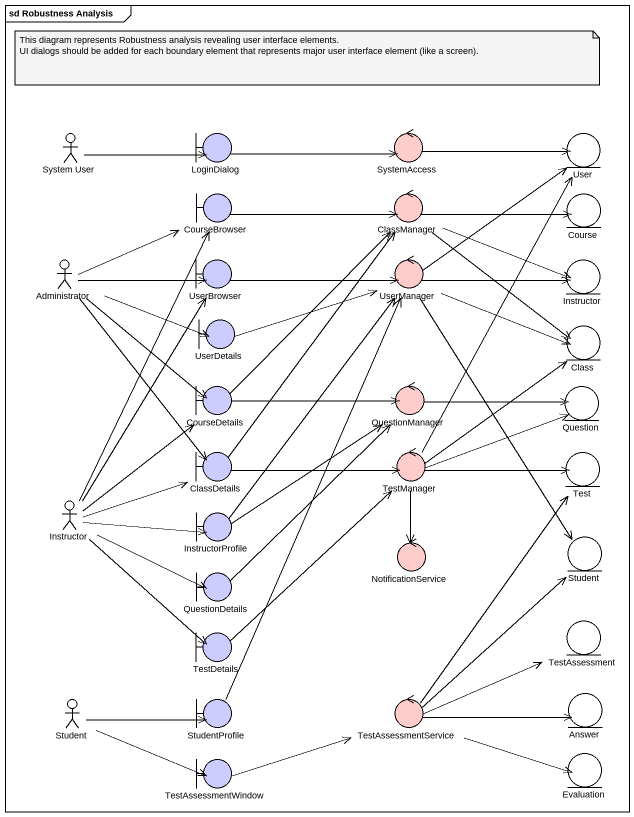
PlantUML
@startuml
mainframe sd Robustness Analysis
actor "System User" as System_User
boundary LoginDialog #CCCCFF
control SystemAccess #FFCCCC
entity User
boundary CourseBrowser #CCCCFF
control ClassManager #FFCCCC
entity Course
actor Administrator
boundary UserBrowser #CCCCFF
control UserManager #FFCCCC
entity Instructor
boundary UserDetails #CCCCFF
entity "Class" as Class_
boundary CourseDetails #CCCCFF
control QuestionManager #FFCCCC
entity Question
boundary ClassDetails #CCCCFF
control TestManager #FFCCCC
entity Test
actor "Instructor" as Instructor_2
boundary InstructorProfile #CCCCFF
boundary QuestionDetails #CCCCFF
control NotificationService #FFCCCC
entity Student
boundary TestDetails #CCCCFF
entity TestAssessment
actor "Student" as Student_2
boundary StudentProfile #CCCCFF
control TestAssessmentService #FFCCCC
entity Answer
boundary TestAssessmentWindow #CCCCFF
entity Evaluation
System_User -right-> LoginDialog
LoginDialog -right-> SystemAccess
SystemAccess -right-> User
CourseBrowser -right-> ClassManager
ClassManager -right-> Course
ClassManager -right-> Instructor
ClassManager --> Class_
Administrator -right-> CourseBrowser
Administrator -right-> UserBrowser
Administrator -right-> UserDetails
Administrator --> CourseDetails
Administrator --> ClassDetails
UserBrowser -right-> UserManager
UserManager -up-> User
UserManager -right-> Instructor
UserManager -right-> Class_
UserManager --> Student
UserDetails -right-> UserManager
CourseDetails -up-> ClassManager
CourseDetails -right-> QuestionManager
QuestionManager -right-> Question
ClassDetails -up-> ClassManager
ClassDetails -right-> TestManager
TestManager -up-> User
TestManager -up-> Class_
TestManager -right-> Question
TestManager -right-> Test
TestManager --> NotificationService
Instructor_2 -up-> CourseBrowser
Instructor_2 -up-> UserBrowser
Instructor_2 -up-> CourseDetails
Instructor_2 -right-> ClassDetails
Instructor_2 -right-> InstructorProfile
Instructor_2 -right-> QuestionDetails
Instructor_2 --> TestDetails
InstructorProfile -up-> UserManager
InstructorProfile -up-> QuestionManager
QuestionDetails -up-> QuestionManager
TestDetails -up-> TestManager
Student_2 -right-> StudentProfile
Student_2 -right-> TestAssessmentWindow
StudentProfile -up-> UserManager
TestAssessmentService -up-> Test
TestAssessmentService -up-> Student
TestAssessmentService -right-> TestAssessment
TestAssessmentService -right-> Answer
TestAssessmentService -right-> Evaluation
TestAssessmentWindow -right-> TestAssessmentService
note as N1
  This diagram represents Robustness analysis revealing user interface elements.
  UI dialogs should be added for each boundary element that represents major user interface element (like a screen).
end note
@enduml
